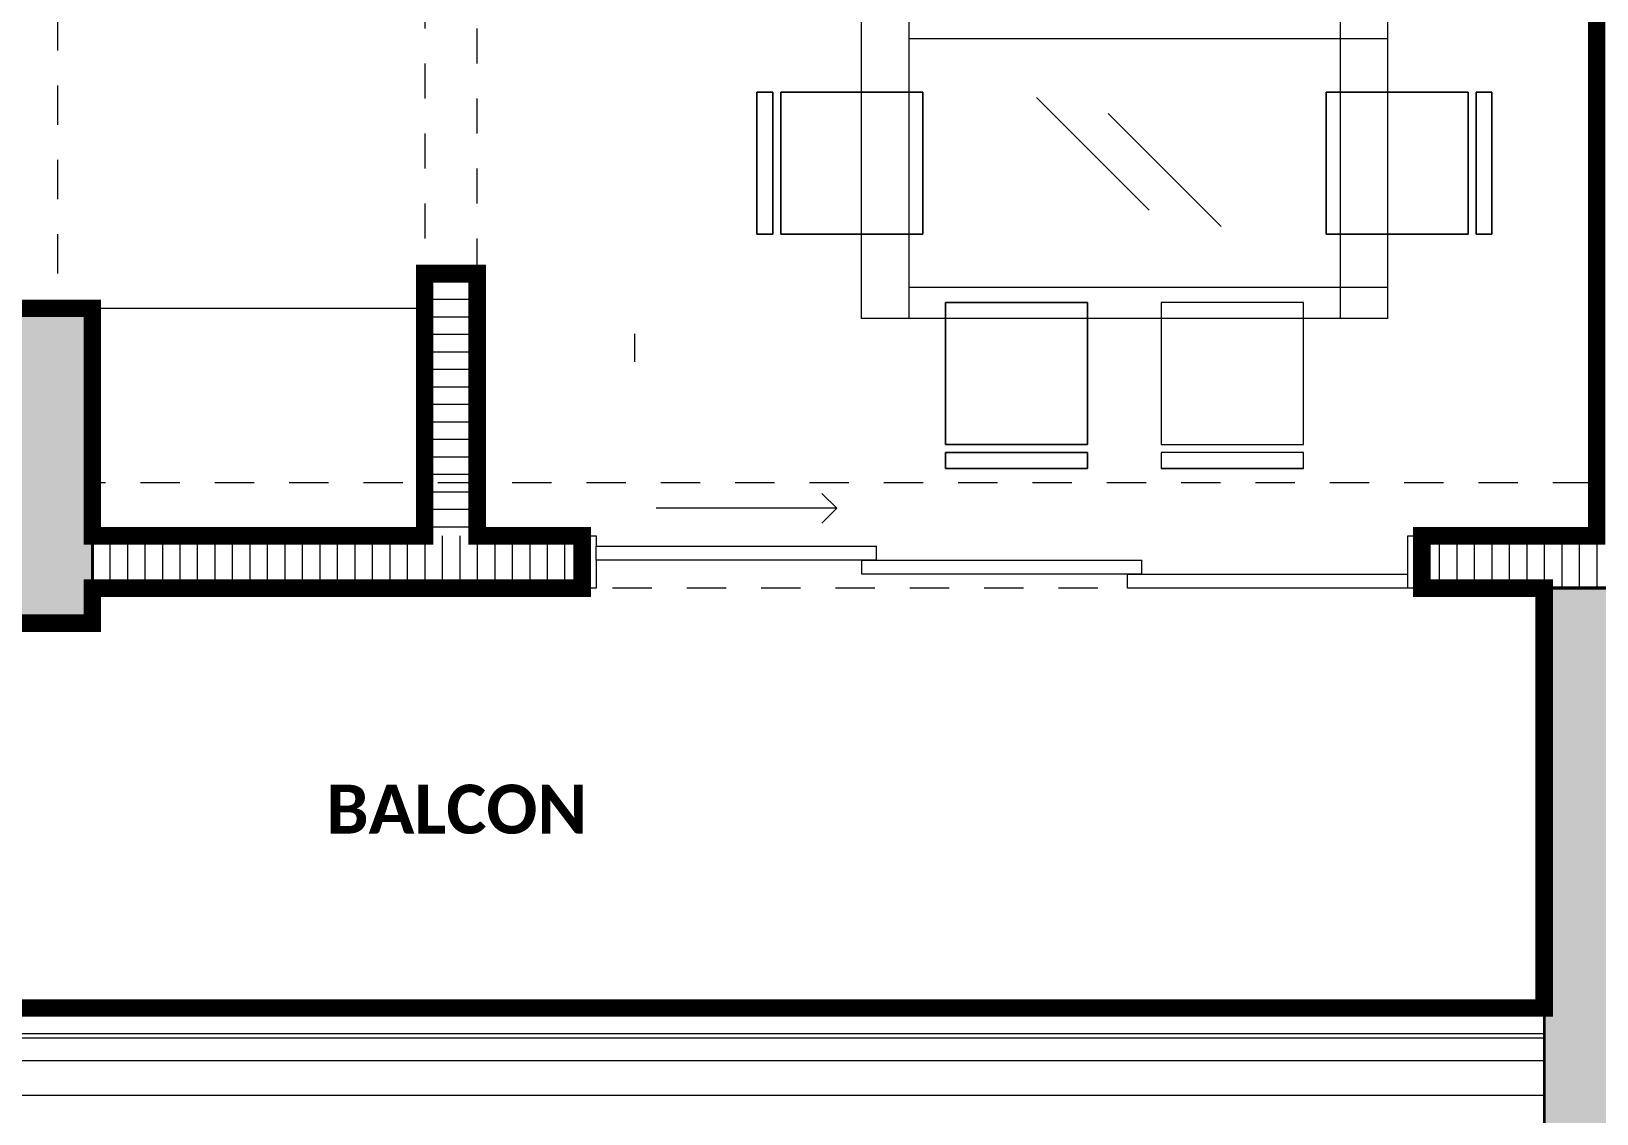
# Model space of a CAD drawing. Header units: metres. Extents: x -144 to 1000, y -717 to 29.
# Drawn here: x 649.78 to 654.254, y -569.516 to -566.422 of the extents above; entities that cross this region are included whole.
import ezdxf

# ---------------------------------------------------------------- set-up
doc = ezdxf.new("R2010")
doc.units = ezdxf.units.M
doc.linetypes.add('Basculante', pattern=[0.11625, 0.075, -0.04125])
doc.linetypes.add('basculante modificado', pattern=[0.18, 0.1125, -0.0675])
doc.layers.get('0').update_dxf_attribs({"color": 1})
doc.layers.add('00-MEDICION', color=30, linetype='Continuous')
for name, color, linetype, lineweight in [('A-DETL', 1, 'Continuous', 9), ('A-DETL-GENF', 1, 'Continuous', 9), ('A-DETL-MEDM', 1, 'Continuous', 30), ('A-DOOR', 1, 'Continuous', 9), ('A-DOOR-FRAM', 1, 'Continuous', 9), ('A-FLOR', 2, 'Continuous', 9), ('A-FLOR-HRAL', 1, 'Continuous', 9), ('A-WALL', 4, 'Continuous', 9), ('G-ANNO-TEXT', 2, 'Continuous', 9), ('I-FURN', 2, 'Continuous', 9), ('S-COLS', 7, 'Continuous', 9)]:
    doc.layers.add(name, color=color, linetype=linetype, lineweight=lineweight)
doc.layers.add('A-WALL-PATT', color=7, linetype='Continuous', lineweight=35, true_color=0x9c9c9c)
doc.styles.add('Calibri_B', font='calibrib.ttf', dxfattribs={"height": 0.165})

# ---------------------------------------------------------------- blocks, each defined once
blk = doc.blocks.new('A')
at = {"layer": 'A-WALL-PATT', "lineweight": 5, "true_color": 0x747474}
h = blk.add_hatch(color=8, dxfattribs=at)
h.paths.add_polyline_path([(653.051, -508.9984), (653.351, -508.9984), (653.351, -507.2475), (653.051, -507.2486), (653.051, -508.8938)])
h.paths.add_polyline_path([(646.7009, -508.9984), (646.7009, -507.2475), (646.4009, -507.2475), (646.4009, -508.9984)])
at = {"layer": 'S-COLS', "true_color": 0x5b5b5b}
h = blk.add_hatch(color=251, dxfattribs=at)
h.paths.add_polyline_path([(659.0008, -507.3486), (659.0008, -506.4486), (658.5008, -506.4486), (658.5008, -507.3486), (658.91, -507.3486)])
h.paths.add_polyline_path([(640.762, -507.3486), (641.201, -507.3486), (641.201, -506.4486), (640.701, -506.4486), (640.701, -507.3486), (640.7571, -507.3486)])
h.paths.add_polyline_path([(648.401, -507.3485), (648.901, -507.3485), (648.901, -506.4485), (648.401, -506.4485), (648.401, -507.2508)])
h.paths.add_polyline_path([(648.401, -499.6485), (648.901, -499.6485), (648.901, -498.7485), (648.401, -498.7485), (648.401, -499.4985)])
h.paths.add_polyline_path([(644.6008, -499.6485), (646.601, -499.6485), (646.6006, -499.1486), (644.9008, -499.1486), (644.9008, -496.9986), (646.6011, -496.9986), (646.6006, -496.4986), (644.6008, -496.4986), (644.6008, -499.5013)])
h.paths.add_polyline_path([(641.201, -499.6485), (641.201, -498.9486), (640.701, -498.9486), (640.701, -499.6485), (640.9884, -499.6485)])
h.paths.add_polyline_path([(655.2011, -499.6485), (655.2011, -496.4985), (654.7011, -496.4985), (654.7011, -499.6485), (655.112, -499.6485)])
h.paths.add_polyline_path([(659.0011, -499.6485), (659.0011, -498.9486), (658.6011, -498.9486), (658.6011, -499.6485)])
h.paths.add_polyline_path([(648.4011, -497.3986), (648.9011, -497.3986), (648.9011, -496.4986), (648.4011, -496.4986), (648.4011, -496.5279)])
h.paths.add_polyline_path([(641.2008, -497.1986), (641.2008, -496.4975), (640.7008, -496.4986), (640.7008, -497.1986), (640.9884, -497.1986)])
h.paths.add_polyline_path([(659.0011, -497.1986), (659.0011, -496.4975), (658.6011, -496.4975), (658.6011, -497.1986), (658.8767, -497.1986)])
h.paths.add_polyline_path([(658.501, -488.4986), (659.001, -488.4986), (659.001, -487.5986), (658.501, -487.5986), (658.501, -487.7238)])
h.paths.add_polyline_path([(648.476, -488.4986), (648.901, -488.4986), (648.901, -487.5986), (648.401, -487.5986), (648.401, -488.4986)])
h.paths.add_polyline_path([(641.801, -487.8986), (641.801, -487.3986), (640.901, -487.3986), (640.901, -487.8986), (641.6261, -487.8986)])
at = {"layer": 'A-DETL', "color": 7, "linetype": 'basculante modificado'}
for p, q in [((648.801, -499.6485), (648.801, -506.4485)), ((658.5008, -506.9475), (648.901, -506.9475)), ((648.9001, -507.2475), (658.5008, -507.2475))]:
    blk.add_line(p, q, dxfattribs=at)
at = {"layer": 'A-DETL', "color": 253, "true_color": 0xb6b6b6}
blk.add_line((650.451, -506.5211), (650.451, -506.6011), dxfattribs=at)
at = {"layer": 'A-DETL-GENF', "linetype": 'Basculante'}
for p, q in [((649.8509, -505.3485), (649.8509, -506.3485)), ((650.0009, -506.3485), (650.0009, -505.3485))]:
    blk.add_line(p, q, dxfattribs=at)
at = {"layer": 'A-DETL-MEDM'}
blk.add_line((649.8509, -506.3485), (650.0009, -506.3485), dxfattribs=at)
at = {"layer": 'A-DOOR'}
for q in [(650.9863, -506.9775), (650.5121, -507.0199), (650.9863, -507.0623)]:
    blk.add_line((651.0288, -507.0199), q, dxfattribs=at)
at = {"layer": 'A-DOOR-FRAM'}
for p, q in [((650.301, -507.0986), (650.341, -507.0986)), ((650.341, -507.0986), (650.341, -507.1286)), ((652.661, -507.0986), (652.701, -507.0986)), ((652.661, -507.2086), (652.661, -507.0986)), ((650.341, -507.1686), (650.341, -507.2486)), ((650.341, -507.2486), (650.301, -507.2486)), ((652.701, -507.2486), (652.661, -507.2486))]:
    blk.add_line(p, q, dxfattribs=at)
at = {"layer": 'A-DOOR-FRAM', "lineweight": 5}
for p, q in [((650.341, -507.1286), (651.1419, -507.1286)), ((650.341, -507.1686), (650.341, -507.1286)), ((651.1419, -507.1686), (651.1419, -507.1286)), ((651.1419, -507.1686), (650.341, -507.1686)), ((651.1002, -507.1686), (651.901, -507.1686)), ((651.1002, -507.2086), (651.1002, -507.1686)), ((651.901, -507.2086), (651.901, -507.1686)), ((651.901, -507.2086), (651.1002, -507.2086)), ((651.8602, -507.2086), (652.661, -507.2086)), ((651.8602, -507.2486), (651.8602, -507.2086)), ((652.661, -507.2486), (652.661, -507.2086)), ((652.661, -507.2486), (651.8602, -507.2486))]:
    blk.add_line(p, q, dxfattribs=at)
at = {"layer": 'A-FLOR'}
for p, q in [((649.8509, -506.4485), (648.901, -506.4485)), ((648.901, -507.0975), (649.8509, -507.0975))]:
    blk.add_line(p, q, dxfattribs=at)
at = {"layer": 'A-FLOR-HRAL'}
for p, q in [((653.051, -508.5224), (646.7009, -508.5224)), ((653.051, -508.5344), (646.7009, -508.5344))]:
    blk.add_line(p, q, dxfattribs=at)
at = {"layer": 'A-WALL', "lineweight": 35}
for p, q in [((649.8509, -506.3485), (649.8509, -507.0986)), ((650.0009, -507.0986), (650.0009, -506.3485)), ((649.8509, -507.0986), (648.901, -507.0986)), ((648.901, -507.0986), (648.901, -507.2486)), ((650.301, -507.0986), (650.0009, -507.0986)), ((650.301, -507.2486), (650.301, -507.0986)), ((653.201, -507.0986), (652.701, -507.0986)), ((652.701, -507.0986), (652.701, -507.2486)), ((648.901, -507.2486), (650.301, -507.2486)), ((652.701, -507.2486), (653.851, -507.2486)), ((653.351, -507.2475), (653.051, -507.2475)), ((653.051, -507.2475), (653.051, -508.9984))]:
    blk.add_line(p, q, dxfattribs=at)
at = {"layer": 'A-WALL'}
for p, q in [((646.7009, -508.4484), (653.051, -508.4484)), ((646.7009, -508.5984), (653.051, -508.5984)), ((653.051, -508.6984), (646.7009, -508.6984))]:
    blk.add_line(p, q, dxfattribs=at)
at = {"layer": 'A-WALL-PATT', "color": 8, "lineweight": 5, "true_color": 0x727272}
for p, q in [((650.0009, -506.3736), (649.8509, -506.3736)), ((650.0009, -506.4236), (649.8509, -506.4236)), ((650.0009, -506.4736), (649.8509, -506.4736)), ((650.0009, -506.5236), (649.8509, -506.5236)), ((650.0009, -506.5736), (649.8509, -506.5736)), ((650.0009, -506.6236), (649.8509, -506.6236)), ((650.0009, -506.6736), (649.8509, -506.6736)), ((650.0009, -506.7236), (649.8509, -506.7236)), ((650.0009, -506.7736), (649.8509, -506.7736)), ((650.0009, -506.8236), (649.8509, -506.8236)), ((650.0009, -506.8736), (649.8509, -506.8736)), ((650.0009, -506.9236), (649.8509, -506.9236)), ((650.0009, -506.9736), (649.8509, -506.9736)), ((650.0009, -507.0236), (649.8509, -507.0236)), ((648.9509, -507.0986), (648.9509, -507.2486)), ((649.0009, -507.0986), (649.0009, -507.2486)), ((649.0509, -507.0986), (649.0509, -507.2486)), ((649.1009, -507.0986), (649.1009, -507.2486)), ((649.1509, -507.0986), (649.1509, -507.2486)), ((649.2009, -507.0986), (649.2009, -507.2486)), ((649.2509, -507.0986), (649.2509, -507.2486)), ((649.3009, -507.0986), (649.3009, -507.2486)), ((649.3509, -507.0986), (649.3509, -507.2486)), ((649.4009, -507.0986), (649.4009, -507.2486)), ((649.4509, -507.0986), (649.4509, -507.2486)), ((649.5009, -507.0986), (649.5009, -507.2486)), ((649.5509, -507.0986), (649.5509, -507.2486)), ((649.6009, -507.0986), (649.6009, -507.2486)), ((649.6509, -507.0986), (649.6509, -507.2486)), ((649.7009, -507.0986), (649.7009, -507.2486)), ((649.7509, -507.0986), (649.7509, -507.2486)), ((649.8009, -507.0986), (649.8009, -507.2486)), ((650.0009, -507.0736), (649.8509, -507.0736)), ((649.8509, -507.0986), (649.8509, -507.2486)), ((649.9009, -507.0986), (649.9009, -507.2486)), ((649.9509, -507.0986), (649.9509, -507.2486)), ((650.0009, -507.0986), (650.0009, -507.2486)), ((650.0509, -507.0986), (650.0509, -507.2486)), ((650.1009, -507.0986), (650.1009, -507.2486)), ((650.1509, -507.0986), (650.1509, -507.2486)), ((650.2009, -507.0986), (650.2009, -507.2486)), ((650.2509, -507.0986), (650.2509, -507.2486)), ((650.3009, -507.0986), (650.3009, -507.2486)), ((652.7509, -507.0986), (652.7509, -507.2486)), ((652.8009, -507.0986), (652.8009, -507.2486)), ((652.8509, -507.0986), (652.8509, -507.2486)), ((652.9009, -507.0986), (652.9009, -507.2486)), ((652.9509, -507.0986), (652.9509, -507.2486)), ((653.0009, -507.0986), (653.0009, -507.2486)), ((653.0509, -507.0986), (653.0509, -507.2486)), ((653.1009, -507.0986), (653.1009, -507.2486)), ((653.1509, -507.0986), (653.1509, -507.2486)), ((653.2009, -507.0986), (653.2009, -507.2486))]:
    blk.add_line(p, q, dxfattribs=at)
at = {"layer": 'I-FURN'}
for p, q in [((651.0994, -506.4771), (651.0994, -505.59)), ((651.2348, -505.59), (651.2348, -506.4771)), ((652.4673, -505.59), (652.4673, -506.4771)), ((652.6027, -505.59), (652.6027, -506.4771)), ((652.6027, -505.6779), (651.2348, -505.6779)), ((650.8007, -505.8305), (650.8007, -506.2366)), ((650.8459, -505.8305), (650.8007, -505.8305)), ((650.8007, -505.8305), (650.8459, -505.8305)), ((650.8007, -506.2366), (650.8007, -505.8305)), ((650.8459, -506.2366), (650.8459, -505.8305)), ((650.8459, -505.8305), (650.8459, -506.2366)), ((650.8684, -505.8305), (650.8684, -506.2366)), ((651.2294, -505.8305), (650.8684, -505.8305)), ((650.8684, -505.8305), (651.2294, -505.8305)), ((650.8684, -506.2366), (650.8684, -505.8305)), ((651.2745, -505.8305), (651.2294, -505.8305)), ((651.2294, -505.8305), (651.2745, -505.8305)), ((651.2745, -506.2366), (651.2745, -505.8305)), ((651.2745, -505.8305), (651.2745, -506.2366)), ((651.5997, -505.8457), (651.9221, -506.1681)), ((652.4275, -505.8305), (652.4727, -505.8305)), ((652.4275, -506.2366), (652.4275, -505.8305)), ((652.4275, -505.8305), (652.4275, -506.2366)), ((652.4727, -505.8305), (652.4275, -505.8305)), ((652.4727, -505.8305), (652.8337, -505.8305)), ((652.8337, -505.8305), (652.4727, -505.8305)), ((652.8337, -505.8305), (652.8337, -506.2366)), ((652.8337, -506.2366), (652.8337, -505.8305)), ((652.8562, -506.2366), (652.8562, -505.8305)), ((652.8562, -505.8305), (652.9014, -505.8305)), ((652.8562, -505.8305), (652.8562, -506.2366)), ((652.9014, -505.8305), (652.8562, -505.8305)), ((652.9014, -505.8305), (652.9014, -506.2366)), ((652.9014, -506.2366), (652.9014, -505.8305)), ((651.8047, -505.8917), (652.1271, -506.2141)), ((650.8007, -506.2366), (650.8459, -506.2366)), ((650.8459, -506.2366), (650.8007, -506.2366)), ((650.8684, -506.2366), (651.2294, -506.2366)), ((651.2294, -506.2366), (650.8684, -506.2366)), ((651.2294, -506.2366), (651.2745, -506.2366)), ((651.2745, -506.2366), (651.2294, -506.2366)), ((652.4727, -506.2366), (652.4275, -506.2366)), ((652.4275, -506.2366), (652.4727, -506.2366)), ((652.8337, -506.2366), (652.4727, -506.2366)), ((652.4727, -506.2366), (652.8337, -506.2366)), ((652.9014, -506.2366), (652.8562, -506.2366)), ((652.8562, -506.2366), (652.9014, -506.2366)), ((652.6027, -506.3892), (651.2348, -506.3892)), ((651.3397, -506.432), (651.7458, -506.432)), ((651.3397, -506.4771), (651.3397, -506.432)), ((651.3397, -506.432), (651.3397, -506.4771)), ((651.7458, -506.432), (651.3397, -506.432)), ((651.7458, -506.432), (651.7458, -506.4771)), ((651.7458, -506.4771), (651.7458, -506.432)), ((651.9563, -506.432), (651.9563, -506.4771)), ((652.3624, -506.432), (651.9563, -506.432)), ((652.3624, -506.4771), (652.3624, -506.432)), ((652.6027, -506.4771), (651.0994, -506.4771)), ((651.3397, -506.8381), (651.3397, -506.4771)), ((651.3397, -506.4771), (651.3397, -506.8381)), ((651.7458, -506.4771), (651.7458, -506.8381)), ((651.7458, -506.8381), (651.7458, -506.4771)), ((651.9563, -506.4771), (651.9563, -506.8381)), ((652.3624, -506.8381), (652.3624, -506.4771)), ((651.7458, -506.8381), (651.3397, -506.8381)), ((651.3397, -506.8381), (651.7458, -506.8381)), ((651.3397, -506.8607), (651.7458, -506.8607)), ((651.3397, -506.9058), (651.3397, -506.8607)), ((651.3397, -506.8607), (651.3397, -506.9058)), ((651.7458, -506.8607), (651.3397, -506.8607)), ((651.7458, -506.8607), (651.7458, -506.9058)), ((651.7458, -506.9058), (651.7458, -506.8607)), ((651.9563, -506.8381), (652.3624, -506.8381)), ((651.9563, -506.8607), (651.9563, -506.9058)), ((652.3624, -506.8607), (651.9563, -506.8607)), ((652.3624, -506.9058), (652.3624, -506.8607)), ((651.7458, -506.9058), (651.3397, -506.9058)), ((651.3397, -506.9058), (651.7458, -506.9058)), ((651.7458, -506.9058), (651.3397, -506.9058)), ((651.3397, -506.9058), (651.7458, -506.9058)), ((652.3624, -506.9058), (651.9563, -506.9058)), ((651.9563, -506.9058), (652.3624, -506.9058))]:
    blk.add_line(p, q, dxfattribs=at)
at = {"layer": 'S-COLS', "lineweight": 35}
for p, q in [((648.901, -506.4485), (648.401, -506.4485)), ((648.901, -507.3485), (648.901, -506.4485)), ((648.401, -507.3485), (648.901, -507.3485))]:
    blk.add_line(p, q, dxfattribs=at)
at = {"layer": 'G-ANNO-TEXT', "style": 'Calibri_B'}
blk.add_text('BALCON', height=0.14, dxfattribs=at).set_placement((649.5695, -507.9499))

msp = doc.modelspace()

# ---------------------------------------------------------------- linework, layer by layer
at = {"layer": '00-MEDICION'}
for points in [[(659.9042, -569.2139, 0.05, 0.05, 0), (654.4044, -569.2139, 0.05, 0.05, 0), (654.4044, -568.014, 0.05, 0.05, 0), (654.9043, -568.014, 0.05, 0.05, 0), (654.9043, -567.864, 0.05, 0.05, 0), (654.4043, -567.864, 0.05, 0.05, 0), (654.4043, -564.863, 0.05, 0.05, 0), (657.1543, -564.863, 0.05, 0.05, 0), (657.1543, -564.713, 0.05, 0.05, 0), (654.4043, -564.713, 0.05, 0.05, 0), (654.4043, -563.314, 0.05, 0.05, 0), (654.2543, -563.314, 0.05, 0.05, 0), (654.2543, -567.864, 0.05, 0.05, 0), (653.7544, -567.864, 0.05, 0.05, 0), (653.7544, -568.014, 0.05, 0.05, 0), (654.1044, -568.014, 0.05, 0.05, 0), (654.1044, -569.2139, 0.05, 0.05, 0), (647.7542, -569.2139, 0.05, 0.05, 0)], [(649.454, -568.114, 0.05, 0.05, 0), (649.9544, -568.114, 0.05, 0.05, 0), (649.9544, -568.014, 0.05, 0.05, 0), (651.3543, -568.014, 0.05, 0.05, 0), (651.3543, -567.864, 0.05, 0.05, 0), (651.0542, -567.864, 0.05, 0.05, 0), (651.0542, -567.114, 0.05, 0.05, 0), (650.9042, -567.114, 0.05, 0.05, 0), (650.9042, -567.864, 0.05, 0.05, 0), (649.9544, -567.864, 0.05, 0.05, 0), (649.9544, -567.214, 0.05, 0.05, 0), (649.4544, -567.214, 0.05, 0.05, 0)]]:
    msp.add_lwpolyline(points, format="xyseb", dxfattribs=at)

# ---------------------------------------------------------------- block references
at = {"color": 3}
msp.add_blockref('A', (1.0534, -60.7655), dxfattribs=at)

doc.saveas('drawing.dxf')
